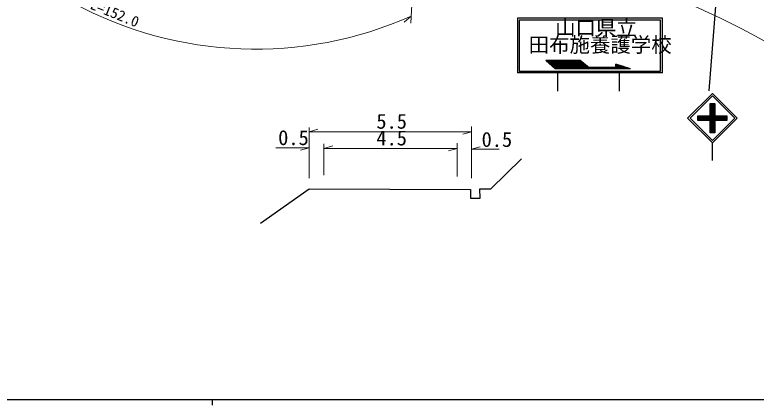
# Model space of a CAD drawing. Units: millimetres on the paper, with parts at other scales. Extents: x 40 to 680, y 20 to 380.
# Drawn here: x 134.2 to 261.2, y 204 to 270.9 of the extents above; entities that cross this region are included whole.
import ezdxf
from ezdxf.enums import TextEntityAlignment as Align

# ---------------------------------------------------------------- set-up
doc = ezdxf.new("R2010")
doc.units = ezdxf.units.MM
for name, color, linetype, lineweight in [('M-BGD', 7, 'Continuous', 25), ('M-STR-HTXT', 7, 'Continuous', 13), ('M-STR-STRC', 7, 'Continuous', 25), ('M-TTL-BAND', 7, 'Continuous', 25)]:
    doc.layers.add(name, color=color, linetype=linetype, lineweight=lineweight)
doc.styles.add('ＭＳ ゴシック', font='')
doc.styles.get('ＭＳ ゴシック').set_extended_font_data('MS Gothic')

msp = doc.modelspace()

# ---------------------------------------------------------------- linework, layer by layer
at = {"layer": 'M-BGD'}
for p, q in [((215.704, 241.11), (220.943, 246.261)), ((176.279, 235.235), (184.612, 241.11)), ((184.612, 241.11), (212.245, 240.985)), ((212.245, 240.985), (212.245, 239.527)), ((213.912, 239.527), (213.829, 241.11)), ((213.829, 241.11), (215.704, 241.11)), ((212.245, 239.527), (213.912, 239.527))]:
    msp.add_line(p, q, dxfattribs=at)
at = {"layer": 'M-STR-HTXT'}
for p, q in [((202.003, 269.496), (202.813, 284.722)), ((202.068, 270.72), (200.895, 269.695)), ((184.592, 251.604), (184.592, 242.946)), ((212.415, 251.794), (212.415, 242.94)), ((184.592, 250.894), (186.092, 251.314)), ((184.592, 250.894), (212.415, 250.894)), ((212.415, 250.894), (210.915, 250.474)), ((209.941, 248.93), (209.941, 243.201)), ((184.592, 248.127), (178.889, 248.127)), ((184.592, 248.127), (183.092, 247.707)), ((187.131, 243.466), (187.131, 248.805)), ((187.131, 248.046), (188.631, 248.466)), ((209.941, 248.046), (187.131, 248.046)), ((209.941, 248.046), (208.441, 247.626)), ((212.415, 247.883), (213.915, 248.303)), ((217.137, 247.883), (212.415, 247.883))]:
    msp.add_line(p, q, dxfattribs=at)
for centre, radius, start, end in [((191.528, 138.309), 146.535, 45.18614, 70.76608), ((175.413, 330.563), 65.511, 241.5551, 294.00891)]:
    msp.add_arc(centre, radius, start, end, dxfattribs=at)
at = {"layer": 'M-STR-STRC'}
for p, q in [((256.49, 302.44), (253.063, 257.883)), ((245.107, 270.347), (220.264, 270.347)), ((220.264, 270.347), (220.264, 260.984)), ((244.807, 270.047), (220.564, 270.047)), ((220.564, 270.047), (220.564, 261.284)), ((244.807, 261.284), (244.807, 270.047)), ((245.107, 260.984), (245.107, 270.347)), ((226.739, 261.67), (225.123, 263.103)), ((225.123, 263.103), (231.099, 263.103)), ((231.102, 263.1), (225.127, 263.1)), ((231.26, 262.97), (225.273, 262.97)), ((231.099, 263.103), (232.501, 261.944)), ((231.417, 262.84), (225.42, 262.84)), ((231.574, 262.71), (225.566, 262.71)), ((231.732, 262.58), (225.713, 262.58)), ((231.889, 262.45), (225.86, 262.45)), ((232.046, 262.32), (226.006, 262.32)), ((232.204, 262.19), (226.153, 262.19)), ((232.361, 262.06), (226.299, 262.06)), ((238.856, 261.93), (226.446, 261.93)), ((239.261, 261.8), (226.593, 261.8)), ((239.665, 261.67), (226.739, 261.67)), ((232.501, 261.944), (237.105, 261.944)), ((237.105, 261.944), (237.105, 262.493)), ((239.665, 261.67), (237.105, 262.493)), ((237.239, 262.45), (237.105, 262.45)), ((237.643, 262.32), (237.105, 262.32)), ((238.048, 262.19), (237.105, 262.19)), ((238.452, 262.06), (237.105, 262.06)), ((245.107, 260.984), (220.264, 260.984)), ((220.564, 261.284), (244.807, 261.284)), ((227.169, 257.847), (227.169, 260.984)), ((237.769, 257.847), (237.769, 260.984)), ((249.425, 253.224), (253.668, 257.467)), ((253.668, 257.043), (249.849, 253.224)), ((253.668, 257.467), (257.91, 253.224)), ((257.486, 253.224), (253.668, 257.043)), ((253.268, 253.624), (253.268, 255.724)), ((253.268, 255.724), (254.068, 255.724)), ((253.288, 255.724), (253.288, 250.724)), ((253.418, 255.724), (253.418, 250.724)), ((253.548, 255.724), (253.548, 250.724)), ((253.678, 255.724), (253.678, 250.724)), ((253.808, 255.724), (253.808, 250.724)), ((253.938, 255.724), (253.938, 250.724)), ((254.068, 255.724), (254.068, 253.624)), ((253.668, 248.982), (249.425, 253.224)), ((249.849, 253.224), (253.668, 249.406)), ((251.168, 252.824), (251.168, 253.624)), ((251.168, 253.624), (253.268, 253.624)), ((253.268, 252.824), (251.168, 252.824)), ((251.208, 253.624), (251.208, 252.824)), ((251.338, 253.624), (251.338, 252.824)), ((251.468, 253.624), (251.468, 252.824)), ((251.598, 253.624), (251.598, 252.824)), ((251.728, 253.624), (251.728, 252.824)), ((251.858, 253.624), (251.858, 252.824)), ((251.988, 253.624), (251.988, 252.824)), ((252.118, 253.624), (252.118, 252.824)), ((252.248, 253.624), (252.248, 252.824)), ((252.378, 253.624), (252.378, 252.824)), ((252.508, 253.624), (252.508, 252.824)), ((252.638, 253.624), (252.638, 252.824)), ((252.768, 253.624), (252.768, 252.824)), ((252.898, 253.624), (252.898, 252.824)), ((253.028, 253.624), (253.028, 252.824)), ((253.158, 253.624), (253.158, 252.824)), ((253.268, 250.724), (253.268, 252.824)), ((257.91, 253.224), (253.668, 248.982)), ((253.668, 249.406), (257.486, 253.224)), ((254.068, 253.624), (254.068, 252.824)), ((254.068, 253.624), (256.168, 253.624)), ((256.168, 252.824), (254.068, 252.824)), ((254.068, 252.824), (254.068, 250.724)), ((254.198, 253.624), (254.198, 252.824)), ((254.328, 253.624), (254.328, 252.824)), ((254.458, 253.624), (254.458, 252.824)), ((254.588, 253.624), (254.588, 252.824)), ((254.718, 253.624), (254.718, 252.824)), ((254.848, 253.624), (254.848, 252.824)), ((254.978, 253.624), (254.978, 252.824)), ((255.108, 253.624), (255.108, 252.824)), ((255.238, 253.624), (255.238, 252.824)), ((255.368, 253.624), (255.368, 252.824)), ((255.498, 253.624), (255.498, 252.824)), ((255.628, 253.624), (255.628, 252.824)), ((255.758, 253.624), (255.758, 252.824)), ((255.888, 253.624), (255.888, 252.824)), ((256.018, 253.624), (256.018, 252.824)), ((256.148, 253.624), (256.148, 252.824)), ((256.168, 253.624), (256.168, 252.824)), ((254.068, 250.724), (253.268, 250.724)), ((253.668, 245.982), (253.668, 248.982))]:
    msp.add_line(p, q, dxfattribs=at)
at = {"layer": 'M-TTL-BAND'}
for p, q in [((40, 205), (579, 205)), ((168, 205), (168, 204))]:
    msp.add_line(p, q, dxfattribs=at)

# ---------------------------------------------------------------- texts
at = {"layer": 'M-STR-HTXT', "style": 'ＭＳ ゴシック'}
msp.add_text('L=152.0', height=1.833, rotation=338, dxfattribs=at).set_placement((146.695, 271.533), align=Align.BOTTOM_LEFT)
for s, p in [('5.5', (196.112, 250.645)), ('0.5', (179.29, 247.833)), ('4.5', (196.112, 247.781)), ('0.5', (214.133, 247.521))]:
    msp.add_text(s, height=2.566, dxfattribs=at).set_placement(p, align=Align.BOTTOM_LEFT)
at = {"layer": 'M-STR-STRC', "style": 'ＭＳ ゴシック'}
for s, p in [('山口県立', (226.721, 266.657)), ('田布施養護学校', (222.198, 263.755))]:
    msp.add_text(s, height=2.566, dxfattribs=at).set_placement(p, align=Align.BOTTOM_LEFT)

doc.saveas('drawing.dxf')
